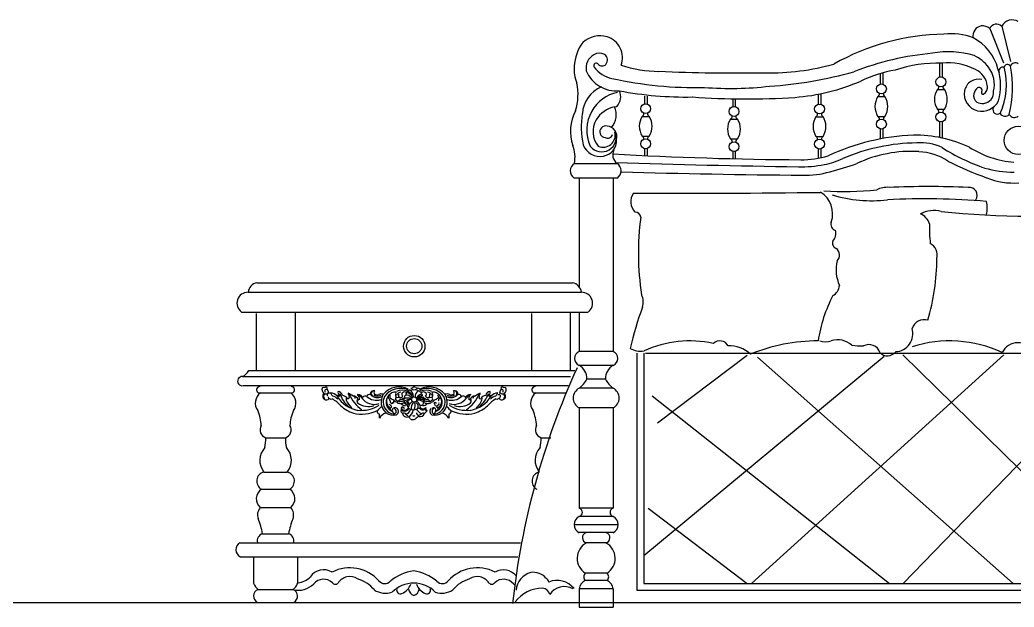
# Model space of a CAD drawing. Header units: inches. Extents: x 18.5 to 61, y 8.5 to 33.3.
# Drawn here: x 43.933 to 46.019, y 16.952 to 18.183 of the extents above; entities that cross this region are included whole.
import ezdxf

# ---------------------------------------------------------------- set-up
doc = ezdxf.new("R2010")
doc.units = ezdxf.units.IN
doc.header["$MEASUREMENT"] = 0
doc.layers.add('02', color=2, linetype='Continuous')
doc.layers.add('1', color=1, linetype='Continuous')

msp = doc.modelspace()

# ---------------------------------------------------------------- linework, layer by layer
at = {"layer": '02'}
for p, q in [((45.9925, 18.1702), (46.011, 18.0957)), ((45.9675, 18.1649), (45.9964, 18.0928)), ((45.8622, 18.0923), (45.8622, 18.0632)), ((45.8676, 18.0922), (45.8676, 18.0632)), ((45.7375, 18.0706), (45.7375, 18.0484)), ((45.7429, 18.0721), (45.7429, 18.0484)), ((45.2429, 18.0234), (45.2429, 18.007)), ((45.2484, 18.0229), (45.2484, 18.007)), ((45.6076, 18.0273), (45.6076, 18.0064)), ((45.6131, 18.0284), (45.6131, 18.0064)), ((45.7328, 18.0222), (45.7476, 18.0222)), ((45.8575, 18.037), (45.8723, 18.037)), ((45.1806, 18.0011), (45.1851, 18.0018)), ((45.4283, 18.0175), (45.4283, 18.0011)), ((45.4337, 18.017), (45.4337, 18.0011)), ((45.2382, 17.9808), (45.253, 17.9808)), ((45.7328, 17.9809), (45.7476, 17.9809)), ((45.8575, 17.9957), (45.8723, 17.9957)), ((45.4236, 17.9749), (45.4384, 17.9749)), ((45.603, 17.9802), (45.6178, 17.9802)), ((45.8622, 17.9695), (45.8622, 17.9366)), ((45.8676, 17.9695), (45.8676, 17.9355)), ((45.2382, 17.9395), (45.253, 17.9395)), ((45.603, 17.9389), (45.6178, 17.9389)), ((45.7375, 17.9547), (45.7375, 17.9334)), ((45.7429, 17.9547), (45.7429, 17.9344)), ((45.4236, 17.9336), (45.4384, 17.9336)), ((45.2429, 17.9133), (45.2429, 17.8977)), ((45.2484, 17.9133), (45.2484, 17.8974)), ((45.4283, 17.9074), (45.4283, 17.8918)), ((45.4337, 17.9074), (45.4337, 17.8914)), ((45.6076, 17.9127), (45.6076, 17.893)), ((45.6131, 17.9127), (45.6131, 17.8941)), ((45.096, 17.8823), (45.1855, 17.8823)), ((45.1863, 17.8516), (45.0952, 17.8516)), ((45.1062, 17.8516), (45.1062, 17.6234)), ((45.1773, 17.8516), (45.1773, 17.4876)), ((44.4299, 17.632), (45.0923, 17.632)), ((44.4115, 17.612), (45.1108, 17.612)), ((44.3977, 17.5706), (45.1246, 17.5706)), ((44.4284, 17.5675), (44.4284, 17.4477)), ((44.5099, 17.569), (44.5099, 17.4477)), ((45.0061, 17.5675), (45.0061, 17.4477)), ((45.0875, 17.569), (45.0875, 17.4477)), ((45.1062, 17.5706), (45.1062, 17.4876)), ((45.1773, 17.4876), (45.1062, 17.4876)), ((45.2271, 17.4846), (45.2271, 16.9873)), ((45.2415, 17.4846), (45.2415, 17.0017)), ((45.2451, 17.4846), (46.7943, 17.4846)), ((45.9973, 17.4811), (45.4676, 17.0017)), ((45.7853, 17.4811), (46.2739, 17.0017)), ((46.2542, 17.4846), (45.7855, 17.0017)), ((45.7457, 17.4775), (45.2415, 17.0591)), ((45.4586, 17.4793), (45.2703, 17.3374)), ((45.4801, 17.4757), (46.0163, 17.0017)), ((44.413, 17.4477), (45.0969, 17.4477)), ((45.1773, 17.4588), (45.1062, 17.4588)), ((44.3999, 17.4354), (45.0877, 17.4354)), ((45.161, 17.4301), (45.1225, 17.4301)), ((44.4015, 17.4165), (45.0831, 17.4165)), ((44.4374, 17.4012), (44.5009, 17.4012)), ((45.0151, 17.4012), (45.0785, 17.4012)), ((45.1773, 17.4109), (45.1062, 17.4109)), ((45.2595, 17.3949), (45.7572, 17.0017)), ((45.1773, 17.3694), (45.1062, 17.3694)), ((45.1062, 17.3694), (45.1062, 17.1592)), ((45.1773, 17.3694), (45.1773, 17.1592)), ((44.4484, 17.307), (44.4899, 17.307)), ((45.0261, 17.307), (45.0468, 17.307)), ((44.4447, 17.2351), (44.4936, 17.2351)), ((44.4395, 17.199), (44.4988, 17.199)), ((44.4371, 17.1606), (44.5011, 17.1606)), ((45.1773, 17.1592), (45.1062, 17.1592)), ((45.2505, 17.1597), (45.4586, 17.0017)), ((45.1773, 17.1419), (45.1062, 17.1419)), ((44.4418, 17.1058), (44.4965, 17.1058)), ((45.1877, 17.1245), (45.0958, 17.1245)), ((45.1773, 17.108), (45.1062, 17.108)), ((44.394, 17.0869), (44.9832, 17.0869)), ((45.1623, 17.0867), (45.1212, 17.0867)), ((44.3948, 17.0573), (44.9775, 17.0573)), ((44.4228, 17.0573), (44.4228, 17.002)), ((44.5154, 17.0573), (44.5154, 17.002)), ((45.1646, 17.0228), (45.1189, 17.0228)), ((45.1646, 17.0078), (45.1189, 17.0078)), ((45.2415, 17.0017), (46.7979, 17.0017)), ((44.4326, 16.9887), (44.5057, 16.9887)), ((45.1773, 16.9905), (45.1062, 16.9905)), ((45.1062, 16.9905), (45.1062, 16.9519)), ((45.1773, 16.9905), (45.1773, 16.9519)), ((45.2271, 16.9873), (46.8141, 16.9873)), ((44.4311, 16.9619), (44.5072, 16.9619)), ((45.1062, 16.9519), (45.1773, 16.9519))]:
    msp.add_line(p, q, dxfattribs=at)
for centre, radius in [((45.7402, 18.0384), 0.0104), ((45.8649, 18.0532), 0.0104), ((45.2456, 17.997), 0.0104), ((45.431, 17.9911), 0.0104), ((45.6104, 17.9964), 0.0104), ((45.8649, 17.9796), 0.0104), ((45.7402, 17.9647), 0.0104), ((46.0273, 17.9306), 0.0296), ((45.2456, 17.9233), 0.0104), ((45.431, 17.9174), 0.0104), ((45.6104, 17.9228), 0.0104), ((44.7601, 17.499), 0.0225), ((44.7601, 17.499), 0.016), ((44.76, 17.3873), 0.00557)]:
    msp.add_circle(centre, radius, dxfattribs=at)
for centre, radius, start, end in [((45.9529, 18.1501), 0.0206, 98.8306, 192.9062), ((45.9526, 18.1482), 0.0224, 48.177, 97.1555), ((45.9818, 18.1587), 0.0157, 47.2328, 156.5108), ((46.0143, 18.1583), 0.0248, 58.4578, 151.4886), ((45.1498, 18.0973), 0.0527, 73.3306, 133.4186), ((45.1507, 18.104), 0.046, 339.8169, 72.0226), ((45.8764, 17.6768), 0.4761, 90.6079, 119.6768), ((45.8888, 18.0385), 0.1157, 67.6, 98.6442), ((45.1824, 18.0828), 0.0866, 142.5049, 177.8619), ((45.8844, 18.0534), 0.104, 15.2799, 62.2574), ((45.152, 18.0824), 0.0315, 118.7484, 191.192), ((45.1489, 18.0893), 0.0241, 63.6218, 120.1523), ((45.1508, 18.0991), 0.0146, 320.3689, 53.2169), ((45.9025, 17.5072), 0.6085, 95.217, 111.1842), ((45.8808, 17.9284), 0.1878, 73.2299, 100.3249), ((45.9003, 18.035), 0.081, 37.2622, 64.583), ((45.1761, 18.0798), 0.0806, 175.5849, 201.2787), ((45.142, 18.0874), 0.00518, 37.5454, 216.7155), ((45.1544, 18.0975), 0.0109, 219.8349, 314.8008), ((45.2773, 18.3532), 0.278, 252.5467, 269.1765), ((45.5058, 18.5792), 0.5071, 268.8901, 285.4249), ((45.8591, 17.8033), 0.289, 88.4346, 108.15), ((45.8801, 17.9682), 0.1247, 62.6481, 96.0245), ((46.0046, 18.0823), 0.00729, 31.0982, 167.7075), ((45.7809, 18.0407), 0.2343, 346.1406, 11.1691), ((46.0208, 18.0823), 0.0107, 52.7548, 158.8808), ((45.1836, 18.1018), 0.0676, 202.184, 275.6266), ((45.1859, 18.1185), 0.059, 215.4208, 259.2176), ((45.4364, 21.8815), 3.8097, 267.5459, 270.8961), ((45.4501, 18.896), 0.8537, 273.6982, 285.8029), ((45.8142, 17.8117), 0.27, 99.6054, 115.7059), ((45.9216, 18.0411), 0.041, 5.7399, 67.2823), ((45.9198, 18.0483), 0.0574, 344.9306, 38.5078), ((45.873, 18.0456), 0.1172, 343.9467, 17.503), ((45.9949, 18.0757), 0.00861, 72.5795, 206.9146), ((45.8649, 18.0466), 0.1377, 334.4529, 15.7303), ((44.9915, 18.0263), 0.1122, 342.3161, 12.5342), ((45.3477, 18.8263), 0.785, 257.2819, 271.5423), ((45.4245, 18.7322), 0.6928, 265.3912, 276.6895), ((45.5259, 18.4502), 0.4307, 274.3372, 293.4064), ((45.8544, 18.0428), 0.00656, 298.5495, 7.1339), ((45.8755, 18.0428), 0.00656, 172.8661, 241.4505), ((45.9439, 18.029), 0.0298, 76.1462, 169.1451), ((45.9445, 18.0427), 0.0181, 303.6656, 7.9073), ((45.1772, 17.9827), 0.0646, 112.2723, 176.4868), ((45.201, 17.9544), 0.0778, 100.774, 151.5103), ((45.1645, 18.0219), 0.0287, 315.8008, 26.2459), ((45.3296, 18.764), 0.7426, 259.1813, 271.0696), ((45.7652, 18.0015), 0.0385, 147.5108, 212.4892), ((45.7296, 18.028), 0.00656, 298.5495, 7.1339), ((45.7507, 18.028), 0.00656, 172.8661, 241.4505), ((45.7151, 18.0015), 0.0385, 327.5108, 32.4892), ((45.89, 18.0164), 0.0385, 147.5108, 212.4892), ((45.8399, 18.0164), 0.0385, 327.5108, 32.4892), ((45.9502, 18.0278), 0.0362, 169.1451, 256.4847), ((45.9517, 18.0241), 0.018, 167.1269, 229.7633), ((45.9566, 18.023), 0.023, 130.5375, 167.238), ((45.9452, 18.0352), 0.00641, 27.4756, 123.8951), ((45.9528, 18.0302), 0.00298, 146.4474, 303.5864), ((45.9445, 18.0355), 0.00695, 327.5797, 21.7021), ((45.9529, 18.0305), 0.0225, 274.9564, 7.3511), ((45.4564, 19.5791), 1.5617, 265.8543, 273.7489), ((45.9518, 18.0369), 0.029, 246.1164, 275.8667), ((45.9506, 18.0308), 0.0392, 256.9351, 333.2063), ((45.1801, 17.9492), 0.0923, 152.2178, 198.4219), ((45.2743, 17.959), 0.164, 170.285, 193.3346), ((45.1997, 17.9517), 0.0779, 149.2952, 205.3004), ((45.1932, 17.9418), 0.0606, 102.008, 148.3901), ((45.142, 17.9844), 0.042, 320.0184, 23.3903), ((45.2707, 17.9602), 0.0385, 147.5108, 212.4892), ((45.2351, 17.9866), 0.00656, 298.5495, 7.1339), ((45.2562, 17.9866), 0.00656, 172.8661, 241.4505), ((45.2206, 17.9602), 0.0385, 327.5108, 32.4892), ((45.4204, 17.9807), 0.00656, 298.5495, 7.1339), ((45.4415, 17.9807), 0.00656, 172.8661, 241.4505), ((45.5998, 17.986), 0.00656, 298.5495, 7.1339), ((45.6209, 17.986), 0.00656, 172.8661, 241.4505), ((45.7296, 17.9751), 0.00656, 352.8661, 61.4505), ((45.7507, 17.9751), 0.00656, 118.5495, 187.1339), ((45.8544, 17.99), 0.00656, 352.8661, 61.4505), ((45.8755, 17.99), 0.00656, 118.5495, 187.1339), ((45.9837, 17.9953), 0.00974, 159.519, 304.1993), ((45.9998, 17.9932), 0.0122, 209.5549, 315.0619), ((46.0191, 17.9907), 0.0123, 209.7112, 311.4418), ((45.1851, 17.9491), 0.0499, 150.6376, 217.9458), ((45.1617, 17.9486), 0.0123, 74.0281, 263.3391), ((45.1626, 17.938), 0.0226, 345.0874, 83.6044), ((45.456, 17.9542), 0.0385, 147.5108, 212.4892), ((45.4059, 17.9542), 0.0385, 327.5108, 32.4892), ((45.6354, 17.9596), 0.0385, 147.5108, 212.4892), ((45.5853, 17.9596), 0.0385, 327.5108, 32.4892), ((45.1534, 17.9371), 0.0306, 217.7609, 22.3471), ((45.1563, 17.9415), 0.0254, 245.4787, 13.4332), ((45.1653, 17.9472), 0.0119, 245.0144, 338.2293), ((45.2351, 17.9337), 0.00656, 352.8661, 61.4505), ((45.2562, 17.9337), 0.00656, 118.5495, 187.1339), ((45.5998, 17.9331), 0.00656, 352.8661, 61.4505), ((45.6209, 17.9331), 0.00656, 118.5495, 187.1339), ((45.8238, 17.4817), 0.4599, 92.0711, 115.1407), ((45.8127, 17.6801), 0.2612, 64.6207, 91.2036), ((45.0348, 17.8957), 0.0626, 347.6836, 22.8499), ((45.1497, 17.9345), 0.0375, 200.8506, 280.9095), ((45.152, 17.9299), 0.0325, 278.5041, 4.1434), ((45.4204, 17.9278), 0.00656, 352.8661, 61.4505), ((45.4415, 17.9278), 0.00656, 118.5495, 187.1339), ((45.8184, 17.5248), 0.4004, 90.5707, 113.4321), ((45.8222, 17.8187), 0.1068, 64.8361, 94.1599), ((45.1988, 17.9004), 0.0224, 152.9231, 233.6196), ((45.6138, 25.6871), 7.7972, 266.78484, 269.68664), ((45.5738, 18.08), 0.19, 269.1883, 286.6894), ((45.8022, 17.6414), 0.266, 86.3768, 115.3157), ((45.8125, 17.7824), 0.1246, 57.276, 87.0235), ((46.098, 18.2811), 0.4323, 237.7828, 250.8896), ((46.037, 18.0946), 0.2109, 237.7973, 264.8797), ((45.1061, 17.8667), 0.0186, 122.8717, 234.4651), ((45.9208, 42.0446), 24.1719, 268.25245, 269.15881), ((45.1754, 17.8667), 0.0186, 305.5349, 57.1283), ((45.5725, 18.1205), 0.2453, 268.4557, 281.2676), ((45.5868, 18.053), 0.1763, 281.009, 294.2477), ((45.3166, 19.0153), 1.193, 285.3453, 288.1612), ((46.2094, 18.5369), 0.7285, 243.1034, 250.0638), ((45.7091, 35.7278), 17.8707, 268.34807, 269.56868), ((45.5815, 18.0354), 0.1779, 267.7633, 286.6061), ((46.0208, 18.1009), 0.2372, 254.2796, 269.4696), ((46.0192, 17.999), 0.158, 248.3981, 273.4318), ((45.2465, 17.8021), 0.0321, 146.4718, 223.4734), ((45.3232, 38.9069), 21.0873, 269.71907, 270.78602), ((45.5854, 17.7766), 0.0525, 340.7556, 58.9763), ((45.6654, 18.4299), 0.6066, 265.6523, 276.137), ((45.719, 18.0821), 0.2781, 252.7978, 276.9735), ((45.7519, 17.786), 0.0461, 84.6135, 117.9935), ((45.8393, 15.8401), 1.9936, 87.6103, 92.3897), ((45.9245, 17.8155), 0.0166, 324.9286, 97.0286), ((45.8297, 16.1889), 1.619, 85.3653, 92.7261), ((45.9069, 17.7887), 0.0554, 345.5213, 14.4787), ((45.2241, 17.7688), 0.0113, 4.4223, 94.4084), ((45.8505, 17.7216), 0.0619, 76.2085, 117.4691), ((45.8085, 17.7451), 0.0342, 18.2222, 66.8322), ((46.0497, 19.4586), 1.687, 263.7233, 276.2767), ((45.7819, 17.6941), 0.5517, 172.1305, 189.0892), ((45.6479, 17.7549), 0.0137, 161.5617, 251.5953), ((46.091, 17.7454), 0.2502, 177.6209, 187.1538), ((45.6223, 17.735), 0.0224, 316.0194, 17.9766), ((45.6497, 17.7151), 0.0121, 158.9582, 248.9918), ((45.8299, 17.6899), 0.0276, 345.7685, 62.1815), ((45.6355, 17.6902), 0.0169, 313.4898, 54.1428), ((45.7229, 17.6593), 0.078, 166.1812, 205.2466), ((45.3665, 17.6887), 0.4902, 343.9605, 359.3421), ((44.4342, 17.6096), 0.0228, 100.6951, 173.8525), ((45.0881, 17.6096), 0.0228, 6.1475, 79.3049), ((45.6246, 17.6294), 0.0279, 299.7226, 352.8662), ((44.411, 17.5892), 0.0229, 88.7421, 234.3678), ((45.1113, 17.5892), 0.0229, 305.6322, 91.2579), ((45.2075, 17.5919), 0.0332, 340.7329, 26.8998), ((45.9083, 17.4641), 0.3045, 152.4015, 171.3349), ((46.0476, 17.291), 0.8591, 160.2772, 166.3057), ((45.8298, 17.5282), 0.0263, 72.7615, 162.7278), ((45.7685, 17.5252), 0.0377, 272.3144, 16.5784), ((45.3387, 17.2751), 0.2349, 78.0018, 114.2406), ((45.4011, 17.49), 0.0201, 28.7604, 132.3258), ((45.6091, 17.1237), 0.3864, 90.276, 111.8269), ((45.6228, 17.5507), 0.0425, 253.4223, 286.5777), ((45.6488, 17.4667), 0.0455, 49.6562, 107.7368), ((45.6982, 17.6097), 0.1101, 259.5803, 272.2533), ((45.7138, 17.4775), 0.0248, 19.4128, 117.0076), ((45.8835, 17.2486), 0.2614, 65.1185, 107.5368), ((46.0263, 17.4697), 0.0366, 26.0431, 153.9569), ((45.1117, 17.4732), 0.0154, 110.8086, 249.1914), ((45.1718, 17.4732), 0.0154, 290.8086, 69.1914), ((45.2345, 17.5311), 0.0426, 239.4528, 280.5428), ((45.4222, 17.4371), 0.0626, 46.2207, 93.1549), ((45.7529, 17.5002), 0.0214, 222.5095, 323.5126), ((44.3819, 17.4678), 0.0371, 299.1366, 327.1626), ((46.5749, 16.7852), 1.618, 155.5897, 173.8228), ((45.09, 17.4307), 0.0325, 358.982, 60.0361), ((45.1935, 17.4307), 0.0325, 119.9639, 181.018), ((44.3991, 17.4258), 0.00962, 85.3459, 283.9423), ((45.0729, 17.4557), 0.0558, 306.6568, 332.6827), ((45.2106, 17.4557), 0.0558, 207.3173, 233.3432), ((44.4529, 17.3798), 0.0264, 125.8608, 216.3722), ((44.4358, 17.4076), 0.00666, 89.1858, 283.502), ((44.5024, 17.4076), 0.00666, 256.498, 90.8142), ((44.4854, 17.3798), 0.0264, 323.6278, 54.1392), ((44.5771, 17.4079), 0.0106, 156.9259, 229.5701), ((44.57, 17.4003), 0.012, 77.2184, 102.7816), ((44.5751, 17.394), 0.00712, 130.8359, 239.1713), ((44.5745, 17.3937), 0.00475, 89.5445, 241.4987), ((44.5738, 17.4061), 0.00736, 239.604, 331.8424), ((44.575, 17.4107), 0.00277, 37.3447, 149.8037), ((44.5758, 17.405), 0.00315, 108.1986, 223.713), ((44.5753, 17.4109), 0.00238, 281.611, 36.2914), ((44.5767, 17.4069), 0.00195, 328.9162, 118.0211), ((44.5823, 17.3957), 0.00514, 62.3142, 188.7896), ((44.575, 17.4019), 0.0054, 341.0138, 55.0746), ((44.5841, 17.3829), 0.0181, 38.7608, 89.5243), ((44.6047, 17.4103), 0.0223, 206.7894, 225.6291), ((44.6075, 17.4027), 0.00742, 171.0831, 224.2366), ((44.5993, 17.3933), 0.0106, 12.7776, 85.6255), ((44.6001, 17.395), 0.00326, 332.8801, 51.3232), ((44.6651, 17.4217), 0.0652, 199.6402, 229.7817), ((44.6252, 17.4001), 0.00401, 171.9848, 235.9652), ((44.596, 17.3477), 0.0587, 52.6537, 64.5171), ((44.628, 17.3946), 0.00546, 156.338, 213.1948), ((44.7063, 17.4393), 0.0928, 205.9454, 232.8665), ((44.6427, 17.3876), 0.00978, 9.0579, 99.0128), ((44.6359, 17.3814), 0.0168, 32.6146, 71.805), ((44.6353, 17.3892), 0.00992, 348.2334, 50.2866), ((44.6665, 17.3917), 0.00633, 78.8199, 160.903), ((44.6745, 17.399), 0.00661, 96.8623, 192.2392), ((44.6828, 17.4105), 0.0194, 222.6481, 297.088), ((44.6759, 17.3997), 0.00589, 75.5478, 193.1864), ((44.6795, 17.4016), 0.00987, 199.1536, 234.0247), ((44.6836, 17.4082), 0.0139, 233.6353, 299.3618), ((44.6806, 17.4015), 0.00505, 129.4099, 212.0872), ((44.6817, 17.4064), 0.00933, 234.6531, 296.131), ((44.6906, 17.3832), 0.0156, 76.0484, 108.04), ((44.721, 17.3818), 0.0305, 147.743, 227.9727), ((44.7281, 17.3707), 0.0428, 62.9612, 140.1404), ((44.731, 17.3697), 0.0409, 65.3562, 144.7639), ((44.722, 17.3819), 0.021, 92.0387, 185.8183), ((44.855, 17.3836), 0.1464, 174.9709, 177.7204), ((44.7297, 17.3969), 0.00912, 163.588, 212.3605), ((44.7235, 17.402), 0.00206, 133.2709, 205.4777), ((44.7351, 17.3792), 0.0277, 66.2332, 116.6655), ((44.7334, 17.3921), 0.0109, 97.6908, 163.0051), ((44.7323, 17.3958), 0.0056, 149.1736, 227.7785), ((44.7381, 17.3981), 0.00429, 150.9805, 245.0476), ((44.7402, 17.3957), 0.00739, 54.4231, 142.299), ((44.7447, 17.3917), 0.00541, 120.3224, 204.853), ((44.7431, 17.3829), 0.0138, 35.5609, 95.5766), ((44.7472, 17.3976), 0.00488, 133.9439, 187.455), ((44.7436, 17.3876), 0.0135, 22.1745, 88.9224), ((44.7469, 17.4012), 0.00269, 62.2603, 157.4286), ((44.7498, 17.4038), 0.00284, 74.6472, 169.3333), ((44.7311, 17.3752), 0.0331, 40.5701, 58.9904), ((44.7453, 17.3945), 0.0131, 355.3497, 66.5122), ((44.7563, 17.3988), 0.00861, 65.7794, 121.5653), ((44.7527, 17.4176), 0.00684, 271.8152, 309.2748), ((44.76, 17.4095), 0.00411, 42.9529, 137.0471), ((44.7626, 17.4012), 0.00615, 40.6849, 116.9263), ((44.7753, 17.3939), 0.0134, 123.9721, 183.3759), ((44.7674, 17.4176), 0.00684, 230.7252, 268.1848), ((44.7778, 17.3844), 0.0141, 98.8104, 166.4442), ((44.7677, 17.4049), 0.00585, 41.7985, 95.1425), ((44.7686, 17.3998), 0.00527, 37.7654, 98.7642), ((44.7886, 17.3697), 0.0409, 35.2361, 114.6438), ((44.7915, 17.3707), 0.0428, 39.8596, 117.0388), ((44.7707, 17.3993), 0.00437, 349.615, 54.6795), ((44.7845, 17.3792), 0.0277, 63.3345, 113.7668), ((44.7794, 17.3957), 0.00739, 37.701, 125.5769), ((44.7754, 17.3964), 0.00191, 359.3629, 83.6635), ((44.7815, 17.3981), 0.00429, 294.9524, 29.0195), ((44.7862, 17.3921), 0.0109, 16.9949, 82.3092), ((44.7873, 17.3958), 0.0056, 312.2215, 30.8264), ((44.7961, 17.402), 0.00206, 334.5223, 46.7291), ((44.7899, 17.3969), 0.00912, 327.6395, 16.412), ((44.7976, 17.3819), 0.021, 354.1817, 87.9613), ((44.6646, 17.3836), 0.1464, 2.2796, 5.0291), ((44.7986, 17.3818), 0.0305, 312.0273, 32.257), ((44.829, 17.3832), 0.0156, 71.96, 103.9516), ((44.8369, 17.4105), 0.0194, 242.912, 317.3519), ((44.836, 17.4082), 0.0139, 240.6382, 306.3647), ((44.8379, 17.4064), 0.00933, 243.869, 305.3469), ((44.8437, 17.3997), 0.00589, 346.8136, 104.4522), ((44.839, 17.4015), 0.00505, 327.9128, 50.5901), ((44.8451, 17.399), 0.00661, 347.7608, 83.1377), ((44.8401, 17.4016), 0.00987, 305.9753, 340.8464), ((44.8531, 17.3917), 0.00633, 19.097, 101.1801), ((44.8769, 17.3876), 0.00978, 80.9872, 170.9421), ((44.8133, 17.4393), 0.0928, 307.1335, 334.0546), ((44.8837, 17.3814), 0.0168, 108.195, 147.3854), ((44.8843, 17.3892), 0.00992, 129.7134, 191.7666), ((44.9236, 17.3477), 0.0587, 115.4829, 127.3463), ((44.8916, 17.3946), 0.00546, 326.8052, 23.662), ((44.8944, 17.4001), 0.00401, 304.0348, 8.0152), ((44.8546, 17.4217), 0.0652, 310.2183, 340.3598), ((44.9203, 17.3933), 0.0106, 94.3745, 167.2224), ((44.9195, 17.395), 0.00326, 128.6768, 207.1199), ((44.9122, 17.4027), 0.00742, 315.7634, 8.9169), ((44.9355, 17.3829), 0.0181, 90.4757, 141.2392), ((44.915, 17.4103), 0.0223, 314.3709, 333.2106), ((44.9377, 17.394), 0.00326, 351.1327, 117.8468), ((44.9446, 17.4019), 0.0054, 124.9254, 198.9862), ((44.9458, 17.4061), 0.00736, 208.1576, 300.396), ((44.9429, 17.4069), 0.00195, 61.9789, 211.0838), ((44.9443, 17.4109), 0.00238, 143.7086, 258.389), ((44.9446, 17.4107), 0.00277, 30.1963, 142.6553), ((44.9438, 17.405), 0.00315, 316.287, 71.8014), ((44.9451, 17.3937), 0.00475, 298.5013, 90.4555), ((44.9496, 17.4003), 0.012, 77.2184, 102.7816), ((44.9445, 17.394), 0.00712, 300.8287, 49.1641), ((44.9425, 17.4079), 0.0106, 310.4299, 23.0741), ((45.0305, 17.3798), 0.0264, 125.8608, 216.3722), ((45.0135, 17.4076), 0.00666, 89.1858, 283.502), ((45.1168, 17.3902), 0.0233, 116.8729, 243.1271), ((45.1667, 17.3902), 0.0233, 296.8729, 63.1271), ((44.576, 17.3933), 0.00704, 230.2214, 324.2188), ((44.5861, 17.396), 0.00779, 198.4501, 285.7035), ((44.5517, 17.3252), 0.073, 42.2379, 60.0348), ((44.5787, 17.3643), 0.0318, 48.6941, 71.0151), ((44.5981, 17.3893), 0.0064, 41.2679, 94.6197), ((44.653, 17.4277), 0.0642, 211.467, 260.0779), ((44.6085, 17.3821), 0.0136, 33.5889, 85.2278), ((44.622, 17.3878), 0.00475, 146.8914, 200.8704), ((44.6475, 17.3962), 0.0316, 198.5994, 234.9945), ((44.6214, 17.391), 0.0021, 220.8908, 17.5782), ((44.6324, 17.3841), 0.0103, 13.3499, 94.1745), ((44.6311, 17.3888), 0.00536, 7.1399, 79.1984), ((44.6474, 17.3848), 0.0075, 152.9747, 215.9998), ((44.6464, 17.3813), 0.00618, 93.2177, 148.1522), ((44.664, 17.4084), 0.036, 230.9786, 289.4509), ((44.6762, 17.4094), 0.0324, 216.0106, 288.5894), ((44.6574, 17.3868), 0.00754, 65.4785, 139.7739), ((44.6807, 17.415), 0.0294, 226.539, 288.2282), ((44.7197, 17.3818), 0.0249, 152.3208, 231.5812), ((44.7196, 17.3802), 0.0186, 181.3604, 248.5872), ((44.7187, 17.3838), 0.0168, 149.6517, 237.7256), ((44.7093, 17.392), 0.00395, 169.3251, 245.4021), ((44.7035, 17.3648), 0.0123, 44.7723, 71.2472), ((44.711, 17.3871), 0.00319, 163.6811, 237.4531), ((44.7132, 17.3832), 0.00406, 163.3037, 12.9955), ((44.7198, 17.4015), 0.0151, 228.1154, 258.7814), ((44.716, 17.3768), 0.0037, 66.5237, 140.6018), ((44.725, 17.3905), 0.00903, 205.7209, 264.7988), ((44.726, 17.3886), 0.00527, 142.4612, 217.5388), ((44.7243, 17.3982), 0.00677, 248.9918, 297.1927), ((44.7219, 17.3818), 0.00363, 36.1085, 90.7883), ((44.7272, 17.3824), 0.00313, 195.3226, 297.8446), ((44.726, 17.3852), 0.00167, 226.9679, 326.444), ((44.7327, 17.381), 0.00629, 67.5778, 148.6099), ((44.7447, 17.2575), 0.1262, 93.5364, 97.6922), ((44.7309, 17.3978), 0.0065, 249.1889, 326.9988), ((44.7302, 17.3808), 0.00196, 218.8348, 291.319), ((44.7321, 17.3897), 0.0108, 263.9932, 304.0634), ((44.7406, 17.3846), 0.0102, 216.7001, 276.2598), ((44.7379, 17.3863), 0.0032, 81.3811, 157.5419), ((44.7445, 17.3863), 0.0064, 158.9584, 205.719), ((44.7462, 17.3688), 0.0214, 69.8794, 110.9104), ((44.7517, 17.3624), 0.0248, 86.0546, 121.6221), ((44.7425, 17.3821), 0.00389, 161.3544, 233.0617), ((44.7617, 17.3561), 0.0314, 112.9937, 133.1589), ((44.7431, 17.3796), 0.00222, 191.4723, 289.067), ((44.746, 17.3767), 0.00201, 157.2816, 252.2942), ((44.7621, 17.3667), 0.021, 130.9719, 149.1542), ((44.7859, 17.3513), 0.0468, 141.2216, 149.9863), ((44.7686, 17.3659), 0.0215, 127.3935, 168.0602), ((44.7752, 17.3675), 0.0219, 142.6533, 182.9485), ((44.7477, 17.3741), 0.0145, 325.4416, 28.2821), ((44.7598, 17.373), 0.00862, 318.4909, 65.6526), ((44.7576, 17.3693), 0.0158, 17.4939, 66.7496), ((44.7832, 17.3741), 0.0224, 103.7466, 139.5187), ((44.7664, 17.3621), 0.0239, 57.3926, 90.4781), ((44.7728, 17.3767), 0.0133, 50.4905, 118.038), ((44.7698, 17.3698), 0.0181, 52.8008, 100.4027), ((44.7757, 17.3814), 0.011, 69.1352, 129.2762), ((44.7744, 17.3803), 0.00537, 261.0467, 21.7422), ((44.779, 17.3846), 0.0102, 263.7402, 323.2999), ((44.7762, 17.3896), 0.00406, 341.7887, 46.8), ((44.7789, 17.3851), 0.00293, 281.1501, 37.1186), ((44.7817, 17.3863), 0.0032, 22.4581, 98.6189), ((44.7876, 17.3897), 0.0108, 235.9366, 276.0068), ((44.7749, 17.2575), 0.1262, 82.3078, 86.4636), ((44.7888, 17.3978), 0.0065, 213.0012, 290.8111), ((44.7869, 17.381), 0.00629, 31.3901, 112.4222), ((44.7894, 17.3808), 0.00196, 248.681, 321.1652), ((44.7924, 17.3824), 0.00313, 242.1554, 344.6774), ((44.7954, 17.3982), 0.00677, 242.8073, 291.0082), ((44.7937, 17.3852), 0.00167, 213.556, 313.0321), ((44.7977, 17.3818), 0.00363, 89.2117, 143.8915), ((44.7946, 17.3905), 0.00903, 275.2012, 334.2791), ((44.7936, 17.3886), 0.00527, 322.4612, 37.5388), ((44.8071, 17.3791), 0.00511, 166.9593, 16.7198), ((44.8036, 17.3768), 0.0037, 39.3982, 113.4763), ((44.7998, 17.4015), 0.0151, 281.2186, 311.8846), ((44.8, 17.3802), 0.0186, 291.4128, 358.6396), ((44.8161, 17.3648), 0.0123, 108.7528, 135.2277), ((44.8009, 17.3838), 0.0168, 302.2744, 30.3483), ((44.8086, 17.3871), 0.00319, 302.5469, 16.3189), ((44.8103, 17.392), 0.00395, 294.5979, 10.6749), ((44.8, 17.3818), 0.0249, 308.4188, 27.6792), ((44.8389, 17.415), 0.0294, 251.7718, 313.461), ((44.8434, 17.4094), 0.0324, 251.4106, 323.9894), ((44.8556, 17.4084), 0.036, 250.5491, 309.0214), ((44.8623, 17.3868), 0.00754, 40.2261, 114.5215), ((44.8732, 17.3813), 0.00618, 31.8478, 86.7823), ((44.8872, 17.3841), 0.0103, 85.8255, 166.6501), ((44.8666, 17.4277), 0.0642, 279.9221, 328.533), ((44.8722, 17.3848), 0.0075, 324.0002, 27.0253), ((44.8886, 17.3888), 0.00536, 100.8016, 172.8601), ((44.8721, 17.3962), 0.0316, 305.0055, 341.4006), ((44.8982, 17.391), 0.0021, 162.4218, 319.1092), ((44.9111, 17.3821), 0.0136, 94.7722, 146.4111), ((44.8976, 17.3878), 0.00475, 339.1296, 33.1086), ((44.9679, 17.3252), 0.073, 119.9652, 137.7621), ((44.9216, 17.3893), 0.0064, 85.3803, 138.7321), ((44.9409, 17.3643), 0.0318, 108.9849, 131.3059), ((44.9335, 17.396), 0.00779, 254.2965, 341.5499), ((44.9436, 17.3933), 0.00704, 215.7812, 309.7786), ((44.35, 17.3282), 0.0892, 2.8388, 23.7175), ((44.5883, 17.3282), 0.0892, 156.2825, 177.1612), ((44.655, 17.428), 0.0729, 227.4775, 252.0797), ((44.6503, 17.432), 0.0754, 256.4575, 294.6026), ((44.6482, 17.4363), 0.072, 265.0545, 302.0711), ((44.6525, 17.4005), 0.0474, 308.356, 324.36), ((44.6883, 17.363), 0.00632, 177.0677, 254.5422), ((44.6643, 17.3518), 0.0229, 351.0753, 12.8768), ((44.7089, 17.3335), 0.0265, 108.2689, 146.2315), ((44.7163, 17.3838), 0.0292, 237.5616, 282.3896), ((44.7169, 17.3751), 0.018, 225.4476, 279.6773), ((44.7149, 17.3692), 0.00599, 172.7953, 243.6674), ((44.7098, 17.3723), 0.0027, 267.8226, 25.7896), ((44.7187, 17.3651), 0.00481, 95.6957, 179.9019), ((44.7225, 17.3654), 0.00861, 181.5342, 230.5515), ((44.7192, 17.361), 0.00314, 226.1312, 13.3296), ((44.7122, 17.3609), 0.0101, 4.618, 56.3425), ((44.7199, 17.3642), 0.00598, 41.4916, 105.8988), ((44.7195, 17.3623), 0.00764, 294.0171, 50.0867), ((44.7333, 17.3629), 0.00153, 90.3138, 192.3337), ((44.7377, 17.3648), 0.00629, 198.9449, 252.8516), ((44.7358, 17.3689), 0.00294, 86.5868, 176.0754), ((44.7395, 17.3725), 0.00747, 206.8471, 295.8742), ((44.7431, 17.3676), 0.0102, 175.8253, 193.3279), ((44.7399, 17.3741), 0.0111, 232.8494, 304.5271), ((44.738, 17.353), 0.0059, 28.3096, 119.1205), ((44.7447, 17.3603), 0.00983, 192.5433, 294.3536), ((44.7403, 17.3732), 0.00457, 197.2383, 257.2005), ((44.7394, 17.3745), 0.00941, 291.0818, 326.5921), ((44.7385, 17.3701), 0.0143, 288.5923, 342.1536), ((44.7464, 17.3569), 0.00341, 198.0175, 271.7458), ((44.7423, 17.3709), 0.00691, 285.7308, 339.3967), ((44.7482, 17.374), 0.00286, 164.8446, 256.1159), ((44.7539, 17.3733), 0.00699, 204.7642, 265.5585), ((44.7384, 17.3688), 0.0202, 300.7786, 347.9099), ((44.758, 17.3707), 0.00516, 218.652, 288.9257), ((44.7634, 17.3711), 0.00476, 240.3941, 306.4691), ((44.7696, 17.3592), 0.00506, 175.4369, 269.144), ((44.7799, 17.3733), 0.0161, 208.0228, 251.3269), ((44.7694, 17.3725), 0.00365, 264.8685, 25.1158), ((44.765, 17.3708), 0.0173, 285.1471, 303.2832), ((44.7722, 17.3608), 0.00959, 255.379, 342.0722), ((44.7776, 17.373), 0.00741, 212.4946, 326.3602), ((44.779, 17.3755), 0.00798, 219.3594, 277.4019), ((44.7788, 17.3527), 0.00568, 64.3645, 140.2375), ((44.7505, 17.414), 0.0549, 302.508, 307.8955), ((44.7724, 17.3741), 0.0178, 298.6302, 325.1814), ((44.7787, 17.3682), 0.00616, 314.4938, 19.5022), ((44.7851, 17.3626), 0.0023, 34.1312, 142.0527), ((44.8002, 17.3623), 0.00764, 129.9133, 245.9829), ((44.8033, 17.3838), 0.0292, 257.6104, 302.4384), ((44.8009, 17.3651), 0.00481, 0.0981, 138.3693), ((44.8074, 17.3609), 0.0101, 123.6575, 175.382), ((44.8004, 17.361), 0.00314, 166.6704, 313.8688), ((44.8028, 17.3751), 0.018, 260.3227, 314.5524), ((44.7971, 17.3654), 0.00861, 309.4485, 358.4658), ((44.8098, 17.3723), 0.0027, 154.2104, 272.1774), ((44.8047, 17.3692), 0.00599, 296.3326, 7.2047), ((44.8107, 17.3335), 0.0265, 33.7685, 71.7311), ((44.8671, 17.4005), 0.0474, 215.64, 231.644), ((44.8554, 17.3518), 0.0229, 167.1232, 188.9247), ((44.8313, 17.363), 0.00632, 285.4578, 2.9323), ((44.8715, 17.4363), 0.072, 237.9289, 274.9455), ((44.8694, 17.432), 0.0754, 245.3974, 283.5425), ((44.8646, 17.428), 0.0729, 287.9203, 312.5225), ((44.9276, 17.3282), 0.0892, 2.8388, 23.7175), ((44.7343, 17.3333), 0.0222, 37.7513, 52.2823), ((44.7578, 17.355), 0.01, 234.0016, 300.8547), ((44.7591, 17.3589), 0.0059, 240.8862, 301.4994), ((44.7754, 17.3368), 0.0158, 111.0469, 142.3265), ((44.4542, 17.3236), 0.0176, 149.2226, 250.9426), ((44.4841, 17.3236), 0.0176, 289.0574, 30.7774), ((45.0318, 17.3236), 0.0176, 149.2226, 250.9426), ((44.3855, 17.3025), 0.0631, 345.0729, 4.0759), ((44.5528, 17.3025), 0.0631, 175.9241, 194.9271), ((44.9631, 17.3025), 0.0631, 345.0729, 4.0759), ((44.4749, 17.2597), 0.0389, 136.9252, 219.1675), ((44.4634, 17.2597), 0.0389, 320.8325, 43.0748), ((45.0525, 17.2597), 0.0389, 136.9252, 219.1675), ((44.4492, 17.216), 0.0196, 103.2347, 240.2369), ((44.4891, 17.216), 0.0196, 299.7631, 76.7653), ((45.0268, 17.216), 0.0196, 103.2347, 240.2369), ((44.4528, 17.179), 0.0241, 123.5434, 229.5161), ((44.4855, 17.179), 0.0241, 310.4839, 56.4566), ((44.4543, 17.1451), 0.0232, 137.8831, 199.4841), ((44.4839, 17.1451), 0.0232, 340.5159, 42.1169), ((45.1038, 17.1505), 0.00902, 286.0432, 73.9568), ((45.1798, 17.1505), 0.00902, 106.0432, 253.9568), ((44.2929, 17.0791), 0.1513, 10.1571, 22.6521), ((44.6454, 17.0791), 0.1513, 157.3479, 169.8429), ((45.1148, 17.1249), 0.019, 116.8807, 243.1193), ((45.1687, 17.1249), 0.019, 296.8807, 63.1193), ((44.4469, 17.0904), 0.0163, 108.5379, 192.4183), ((44.4913, 17.0904), 0.0163, 347.5817, 71.4621), ((45.1239, 17.0975), 0.0111, 110.0118, 256.046), ((45.1596, 17.0975), 0.0111, 283.954, 69.9882), ((44.4032, 17.0723), 0.0172, 122.3321, 240.766), ((45.1391, 17.0541), 0.0372, 118.7514, 237.208), ((45.1444, 17.0541), 0.0372, 302.792, 61.2486), ((44.5703, 16.9959), 0.0342, 59.6813, 145.9995), ((44.6247, 16.952), 0.0823, 41.9853, 116.8438), ((44.7729, 16.9298), 0.099, 98.2403, 129.4854), ((44.7445, 16.9298), 0.099, 50.5146, 81.7597), ((44.8926, 16.952), 0.0823, 63.1562, 138.0147), ((44.9471, 16.9959), 0.0342, 38.8894, 120.3187), ((45.0167, 16.9831), 0.0433, 106.5828, 174.3688), ((45.0093, 16.9884), 0.0365, 41.9971, 97.6833), ((45.1255, 17.0153), 0.00997, 131.3094, 228.6906), ((45.158, 17.0153), 0.00997, 311.3094, 48.6906), ((44.4531, 17.0141), 0.0326, 201.7764, 231.0245), ((44.4852, 17.0141), 0.0326, 308.9755, 338.2236), ((44.517, 17.0326), 0.0453, 255.5202, 315.1489), ((44.5131, 17.0433), 0.0404, 274.6374, 315.5664), ((44.5699, 16.9836), 0.0268, 46.4803, 140.5226), ((44.5947, 17.0076), 0.00779, 215.6866, 316.6897), ((44.625, 16.9868), 0.0291, 56.3764, 147.9527), ((44.6221, 16.9438), 0.0699, 39.0762, 74.1777), ((44.6982, 17.0172), 0.016, 219.4254, 316.7586), ((44.759, 16.9394), 0.0629, 44.0347, 136.0775), ((44.7226, 17.0101), 0.0316, 291.2736, 341.4871), ((44.7947, 17.0101), 0.0316, 198.5129, 248.7264), ((44.8191, 17.0172), 0.016, 223.2414, 320.5746), ((44.8953, 16.9438), 0.0699, 105.8223, 140.9238), ((44.8923, 16.9868), 0.0291, 32.0473, 123.6236), ((44.9227, 17.0076), 0.00779, 223.3103, 324.3134), ((44.9475, 16.9836), 0.0268, 39.4774, 133.5197), ((45.0003, 17.0326), 0.0453, 224.8511, 229.6437), ((45.0288, 17.0012), 0.0139, 12.9049, 56.5169), ((45.0598, 16.9629), 0.045, 37.9995, 112.948), ((45.1283, 16.9877), 0.0222, 114.9219, 172.7037), ((45.1552, 16.9877), 0.0222, 7.2963, 65.0781), ((44.4374, 16.975), 0.0146, 109.4685, 244.1494), ((44.5008, 16.975), 0.0146, 295.8506, 70.5315), ((44.7, 17.0265), 0.0454, 238.4375, 286.7083), ((44.7305, 16.9872), 0.00741, 153.192, 298.6045), ((44.7643, 16.9919), 0.0163, 189.0804, 252.1554), ((44.7543, 16.9919), 0.0163, 287.8446, 350.9196), ((44.7868, 16.9872), 0.00741, 241.3955, 26.808), ((44.8173, 17.0265), 0.0454, 253.2917, 301.5625), ((45.0317, 16.915), 0.077, 91.8517, 141.2515), ((45.027, 16.9744), 0.0176, 12.3827, 82.856), ((45.0745, 16.9594), 0.0355, 59.2053, 148.1218)]:
    msp.add_arc(centre, radius, start, end, dxfattribs=at)
at = {"layer": '1'}
msp.add_line((40.3716, 16.9619), (60.6678, 16.9619), dxfattribs=at)

doc.saveas('drawing.dxf')
